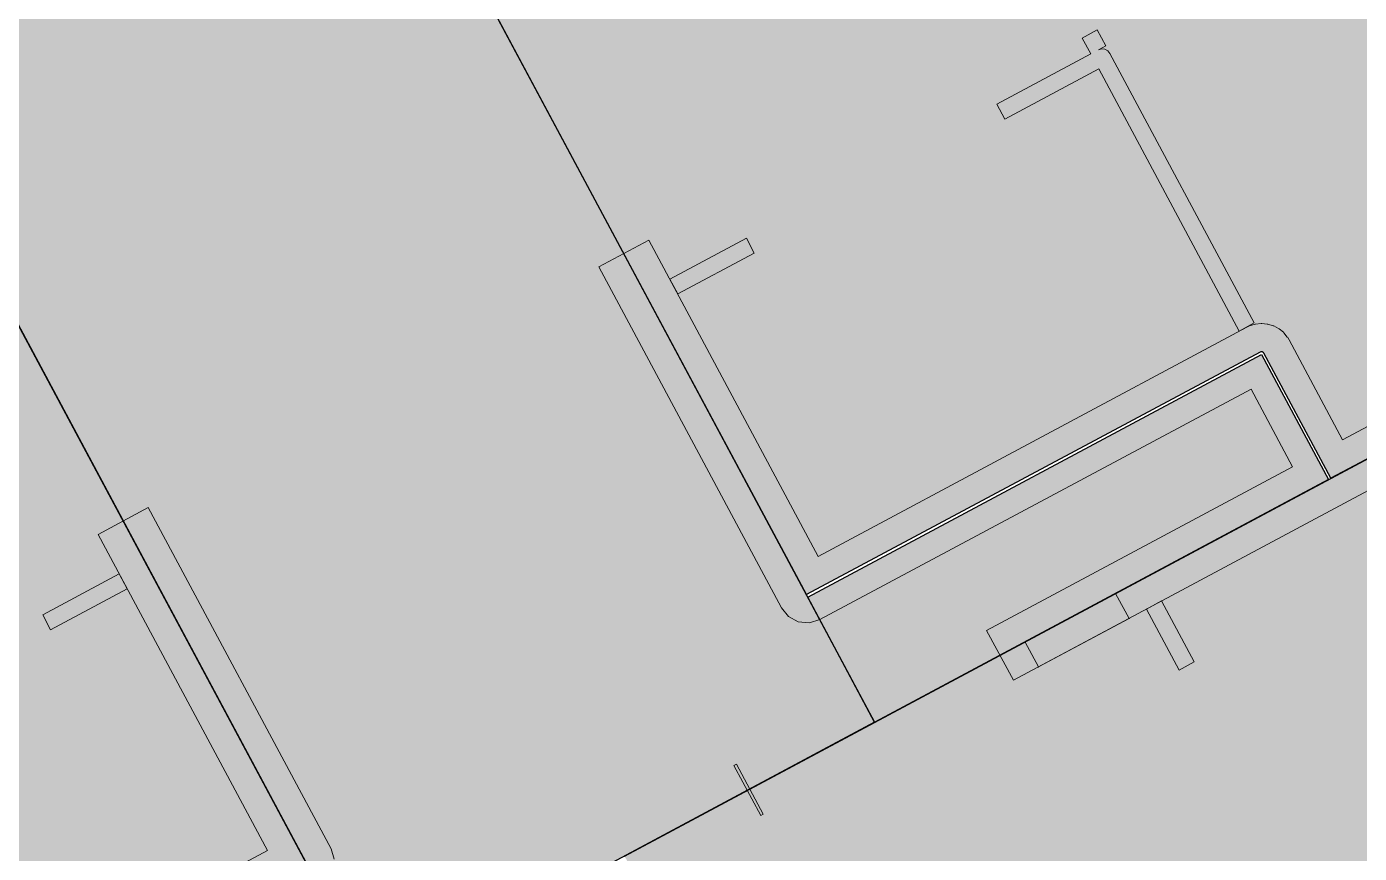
# Model space of a CAD drawing. Header units: millimetres. Extents: x 0 to 224629, y -187555 to 25097.
# Drawn here: x 82192 to 86888, y -173355 to -170441 of the extents above; entities that cross this region are included whole.
import ezdxf

# ---------------------------------------------------------------- set-up
doc = ezdxf.new("R2010")
doc.units = ezdxf.units.MM
doc.linetypes.add('Solid', pattern=[0])
for name, color, linetype, lineweight in [('Inner Walls', 5, 'Solid', 0), ('Room Objects', 47, 'Solid', 15), ('Room Walls', 47, 'Solid', 35), ('Service Area', 252, 'Solid', 25), ('Studio Apartment', 1, 'Solid', 35)]:
    doc.layers.add(name, color=color, linetype=linetype, lineweight=lineweight)

msp = doc.modelspace()

# ---------------------------------------------------------------- hatches: boundary and pattern name
at = {"layer": 'Room Objects', "linetype": 'Solid', "lineweight": 0}
msp.add_hatch(color=5, dxfattribs=at).paths.add_polyline_path([(86029, -172439), (86077, -172527), (86077, -172527), (85757, -172698), (85757, -172698), (85710, -172610), (85710, -172610)], flags=0)
at = {"layer": 'Service Area', "linetype": 'Solid', "lineweight": 25}
for points in [[(73861, -155985), (75624, -155041), (85180, -172892), (83417, -173836)], [(84945, -172452), (86543, -171597), (86779, -172037), (85181, -172893), (85180, -172892), (85180, -172892)]]:
    msp.add_hatch(color=254, dxfattribs=at).paths.add_polyline_path(points, flags=0)
at = {"layer": 'Studio Apartment', "linetype": 'Solid', "lineweight": 25}
for points in [[(91573, -169471), (86787, -172033), (86551, -171592), (86550, -171590), (86549, -171589), (86547, -171588), (86546, -171587), (86544, -171587), (86542, -171587), (86540, -171587), (86538, -171588), (84940, -172443), (84940, -172443), (83828, -170366), (87025, -168656), (87026, -168655), (87028, -168654), (87029, -168652), (87030, -168650), (87030, -168648), (87030, -168646), (87030, -168644), (87029, -168642), (86793, -168202), (86793, -168202), (89980, -166496)], [(84299, -173365), (91573, -169471), (93165, -172447), (93165, -172447), (87719, -175362), (87483, -174921), (87482, -174920), (87481, -174918), (87479, -174917), (87477, -174916), (87475, -174916), (87473, -174916), (87472, -174916), (87470, -174917), (85651, -175891)], [(75433, -174283), (81825, -170861), (83176, -173386), (83176, -173386), (81579, -174242), (81577, -174243), (81576, -174244), (81574, -174246), (81574, -174248), (81573, -174249), (81573, -174251), (81574, -174253), (81574, -174255), (81811, -174697), (81669, -174773), (81669, -174773), (81433, -174332), (81432, -174330), (81430, -174329), (81429, -174328), (81427, -174327), (81425, -174327), (81423, -174327), (81421, -174327), (81419, -174328), (79981, -175098), (79979, -175099), (79978, -175100), (79977, -175102), (79976, -175104), (79976, -175106), (79976, -175108), (79976, -175110), (79977, -175111), (80213, -175552), (80213, -175552), (77026, -177258)]]:
    msp.add_hatch(color=252, dxfattribs=at).paths.add_polyline_path(points, flags=0)

# ---------------------------------------------------------------- linework, layer by layer
at = {"layer": 'Inner Walls', "color": 47, "linetype": 'Solid', "lineweight": 15}
for p, q in [((86828, -171897), (91305, -169501)), ((91399, -169677), (86835, -172121)), ((84208, -171287), (84384, -171193)), ((84384, -171193), (84981, -172308)), ((84852, -172490), (84208, -171287)), ((84981, -172308), (86491, -171500)), ((86491, -171500), (86500, -171495)), ((86500, -171495), (86501, -171495)), ((86501, -171495), (86520, -171489)), ((86520, -171489), (86522, -171489)), ((86522, -171489), (86542, -171487)), ((86542, -171487), (86544, -171487)), ((86544, -171487), (86563, -171489)), ((86563, -171489), (86565, -171489)), ((86565, -171489), (86584, -171495)), ((86584, -171495), (86586, -171495)), ((86586, -171495), (86603, -171505)), ((86603, -171505), (86605, -171506)), ((86605, -171506), (86620, -171518)), ((86620, -171518), (86621, -171520)), ((86621, -171520), (86633, -171535)), ((86633, -171535), (86635, -171536)), ((86635, -171536), (86640, -171545)), ((86640, -171545), (86828, -171897)), ((86506, -171719), (84987, -172531)), ((86652, -171992), (86506, -171719)), ((85574, -172569), (86652, -171992)), ((82445, -172231), (82621, -172136)), ((82621, -172136), (83265, -173339)), ((86835, -172121), (85669, -172745)), ((83041, -173345), (82445, -172231)), ((84877, -172520), (84852, -172490)), ((84911, -172539), (84877, -172520)), ((84950, -172542), (84911, -172539)), ((84987, -172531), (84950, -172542)), ((85669, -172745), (85574, -172569)), ((84684, -173045), (84693, -173041)), ((84779, -173222), (84684, -173045)), ((84693, -173041), (84787, -173217)), ((84787, -173217), (84779, -173222)), ((83265, -173339), (83276, -173376)), ((81531, -174153), (83041, -173345))]:
    msp.add_line(p, q, dxfattribs=at)
at = {"layer": 'Room Objects', "color": 0, "linetype": 'Solid', "lineweight": 0}
for p, q in [((85710, -172610), (86029, -172439)), ((86029, -172439), (86077, -172527)), ((86077, -172527), (85757, -172698)), ((85757, -172698), (85710, -172610))]:
    msp.add_line(p, q, dxfattribs=at)
for p in [(86077, -172527), (85710, -172610), (85757, -172698)]:
    msp.add_point(p, dxfattribs=at)
at = {"layer": 'Room Walls', "color": 47, "linetype": 'Solid', "lineweight": 9}
for p, q in [((85911, -170481), (85964, -170452)), ((85964, -170452), (85994, -170508)), ((85941, -170537), (85911, -170481)), ((85994, -170508), (85968, -170523)), ((85968, -170523), (85979, -170519)), ((85979, -170519), (85991, -170520)), ((85991, -170520), (86001, -170526)), ((85610, -170714), (85941, -170537)), ((86001, -170526), (86008, -170535)), ((86008, -170535), (86517, -171485)), ((85970, -170590), (85638, -170767)), ((86464, -171514), (85970, -170590)), ((85638, -170767), (85610, -170714)), ((84458, -171331), (84728, -171186)), ((84728, -171186), (84756, -171239)), ((84756, -171239), (84486, -171383)), ((84486, -171383), (84458, -171331)), ((86517, -171485), (86464, -171514)), ((82249, -172514), (82519, -172370)), ((82519, -172370), (82547, -172423)), ((82547, -172423), (82277, -172567)), ((86138, -172494), (86191, -172465)), ((86253, -172709), (86138, -172494)), ((86191, -172465), (86306, -172680)), ((82277, -172567), (82249, -172514)), ((86306, -172680), (86253, -172709))]:
    msp.add_line(p, q, dxfattribs=at)
at = {"layer": 'Service Area', "color": 254, "linetype": 'Solid', "lineweight": 25}
for p, q in [((75624, -155041), (85180, -172892)), ((83417, -173836), (73861, -155985)), ((84945, -172452), (86543, -171597)), ((86543, -171597), (86779, -172037)), ((86779, -172037), (85181, -172893)), ((85180, -172892), (84945, -172452)), ((85180, -172892), (83417, -173836)), ((85181, -172893), (85180, -172892))]:
    msp.add_line(p, q, dxfattribs=at)
msp.add_point((85180, -172892), dxfattribs=at)
at = {"layer": 'Studio Apartment', "color": 252, "linetype": 'Solid', "lineweight": 25}
for p, q in [((84299, -173365), (91573, -169471)), ((91573, -169471), (86787, -172033)), ((84940, -172443), (83828, -170366)), ((81825, -170861), (83176, -173386)), ((86538, -171588), (84940, -172443)), ((86540, -171587), (86538, -171588)), ((86542, -171587), (86540, -171587)), ((86544, -171587), (86542, -171587)), ((86546, -171587), (86544, -171587)), ((86547, -171588), (86546, -171587)), ((86549, -171589), (86547, -171588)), ((86550, -171590), (86549, -171589)), ((86551, -171592), (86550, -171590)), ((86787, -172033), (86551, -171592))]:
    msp.add_line(p, q, dxfattribs=at)
msp.add_point((84940, -172443), dxfattribs=at)

doc.saveas('drawing.dxf')
